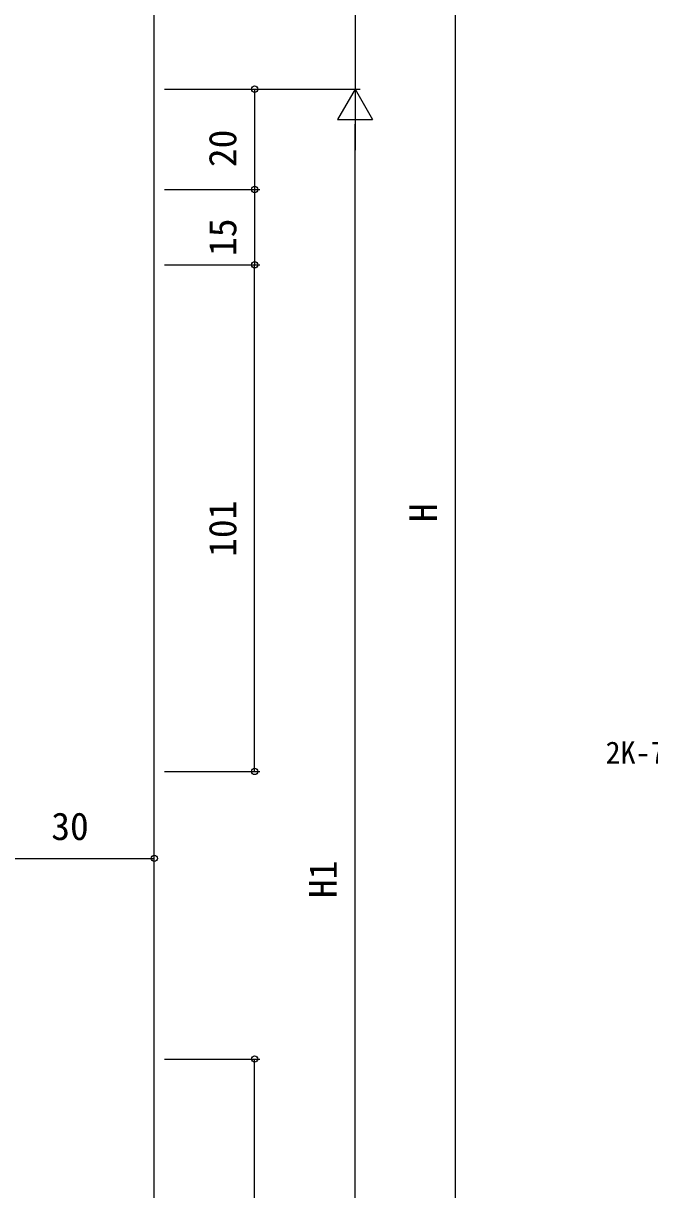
# Model space of a CAD drawing. Units: millimetres, scale not verified. Extents: x -437 to 438, y -344 to 341.
# Drawn here: x -235.8 to -111, y -158.7 to 73.8 of the extents above; entities that cross this region are included whole.
import ezdxf
from ezdxf.enums import TextEntityAlignment as Align

# ---------------------------------------------------------------- set-up
doc = ezdxf.new("R2010")
doc.units = ezdxf.units.MM
doc.header["$LTSCALE"] = 2
doc.layers.add('0-3_YKK_12', color=2, linetype='Continuous')
doc.layers.add('0-6_YKK_D', color=6, linetype='Continuous')
doc.styles.add('ＭＳ ゴシック', font='')
doc.styles.get('ＭＳ ゴシック').set_extended_font_data('MS Gothic')

msp = doc.modelspace()

# ---------------------------------------------------------------- linework, layer by layer
at = {"layer": '0-3_YKK_12'}
msp.add_line((-209.7, -250.654), (-209.7, 246.4), dxfattribs=at)
at = {"layer": '0-6_YKK_D'}
for p, q in [((-149.7, -243.654), (-149.7, 199.4)), ((-169.7, 120.668), (-169.7, 60.669)), ((-207.7, 60.669), (-168.7, 60.669)), ((-207.7, 60.669), (-188.7, 60.669)), ((-207.7, 60.669), (-168.7, 60.669)), ((-189.7, 60.669), (-189.7, 40.669)), ((-169.7, 60.669), (-173.2, 54.606)), ((-169.7, 60.669), (-166.2, 54.606)), ((-169.7, 60.669), (-169.7, 48.544)), ((-173.2, 54.606), (-166.2, 54.606)), ((-169.7, -243.654), (-169.7, 53.669)), ((-207.7, 40.669), (-188.7, 40.669)), ((-207.7, 40.669), (-188.7, 40.669)), ((-189.7, 40.669), (-189.7, 25.669)), ((-207.7, 25.669), (-188.7, 25.669)), ((-207.7, 25.669), (-188.7, 25.669)), ((-189.7, -75.331), (-189.7, 25.669)), ((-207.7, -75.331), (-188.7, -75.331)), ((-239.7, -92.654), (-209.7, -92.654)), ((-209.7, -130.654), (-209.7, -91.654)), ((-207.7, -132.654), (-188.7, -132.654)), ((-189.7, -250.654), (-189.7, -132.654))]:
    msp.add_line(p, q, dxfattribs=at)
for centre in [(-189.7, 60.669), (-189.7, 40.669), (-189.7, 40.669), (-189.7, 25.669), (-189.7, 25.669), (-189.7, -75.331), (-209.7, -92.654), (-189.7, -132.654)]:
    msp.add_circle(centre, 0.637, dxfattribs=at)

# ---------------------------------------------------------------- texts
at = {"layer": '0-6_YKK_D', "style": 'ＭＳ ゴシック'}
for s, p in [('20', (-191.7, 45.129)), ('15', (-191.7, 27.416)), ('101', (-191.7, -32.566)), ('H', (-151.7, -25.621)), ('H1', (-171.7, -100.575))]:
    msp.add_text(s, height=5.499, rotation=90, dxfattribs=at).set_placement(p, align=Align.BOTTOM_LEFT)
for s, height, p in [('2K-76479', 4.399, (-119.759, -75.077)), ('30', 5.499, (-230.24, -90.654))]:
    msp.add_text(s, height=height, dxfattribs=at).set_placement(p, align=Align.BOTTOM_LEFT)

doc.saveas('drawing.dxf')
